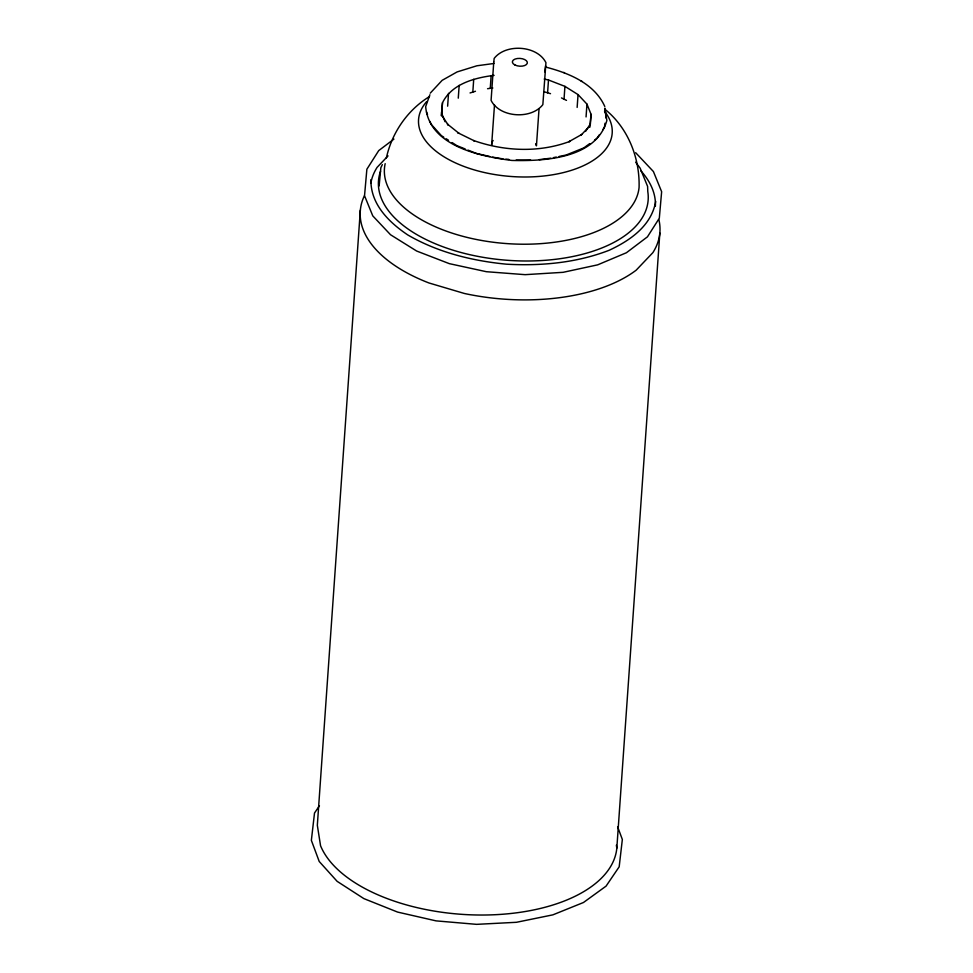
<?xml version="1.0" encoding="UTF-8"?>
<svg xmlns="http://www.w3.org/2000/svg" width="973" height="973" viewBox="0 0 973 973"><rect width="100%" height="100%" fill="white"/><g stroke="black" fill="none" stroke-linecap="round" stroke-linejoin="round"><path stroke-width="1.46" d="M360.338 210.156L317.332 825.286L320.555 845.732A150.195 77.804 4 0 0 479.421 915.021A150.195 77.804 4 0 0 616.821 848.14L659.84 232.997M441.292 115.702L442.496 102.737C451.861 83.739 474.727 77.779 494.102 75.359M441.596 115.544L442.496 102.737M447.629 106.166L448.529 93.359M458.271 98.164L459.171 85.356M472.817 92.094L473.717 79.275M490.258 88.348L491.146 75.541M539.03 108.854L536.451 145.816L535.624 143.785M547.592 92.812L548.492 79.993L544.187 79.056M564.036 99.185L564.924 86.366L548.492 79.993M577.147 107.419L578.047 94.6L564.924 86.366M586.062 116.93L586.962 104.123L578.047 94.6M589.845 127.244L591.049 114.291L586.962 104.123M590.356 124.252L591.049 114.291M379.142 185.928L380.844 167.733L382.34 164.619M494.503 104.926L491.608 145.391L491.815 143.372M604.987 123.243L604.464 127.268L602.786 129.75M605.692 117.867L606.045 115.179L604.525 111.104M386.305 158.21C391.778 132.912 407.419 110.071 429.519 96.534M429.884 94.758L425.663 106.653C429.105 146.072 480.042 156.398 511.883 160.448C544.539 161.263 596.133 158.708 606.872 120.482L604.926 108.112M655.705 201.375C651.533 225.785 630.103 240.562 609.122 250.292C576.43 262.905 541.195 266.115 506.41 264.182C471.99 260.825 437.85 252.433 407.748 234.931C388.835 222.197 370.433 204.123 370.92 179.652M544.819 71.929L545.573 65.763M430.248 93.153L442.168 80.321L457.103 71.929L476.879 65.787L493.968 63.476M491.912 142.362L493.116 140.489M585.527 131.44L590.052 124.398M319.436 805.778L314.51 813.027L311.36 840.356L319.217 861.482L337.132 881.343L363.878 898.614L397.616 912.09L436.062 920.872L476.588 924.35L516.432 922.295L552.883 914.851L583.459 902.506L606.07 886.123L619.181 866.809L622.343 839.468L617.624 826.795M599.404 134.712L596.875 138.434L594.503 140.161M388.032 155.887L377.11 167.356A142.812 73.984 4 0 0 370.835 183.325M580.966 135.235L589.504 126.259M393.919 139.115L378.728 150.596L366.87 169.229L364.534 195.719L372.768 215.872L390.538 234.748L416.651 251.034L449.319 263.647L486.318 271.698L525.128 274.666L563.099 272.318L597.653 264.851L626.417 252.737L647.459 236.828L659.317 218.207L661.64 191.717L653.418 171.552L635.649 152.688M589.747 143.603L583.8 147.908L566.116 155.035L559.098 156.471M582.061 134.298L568.913 141.693L570.032 141.328C539.2 152.895 504.488 151.399 473.656 140.538L474.435 140.915L457.845 132.766L458.928 133.301L447.349 124.021L448.322 125.116L441.56 114.972M470.056 92.946L475.469 91.267M550.669 158.198L539.285 159.645M553.479 157.626L556.288 157.054M487.546 88.713L492.849 87.996M530.65 160.083L516.152 160.022M502.968 158.891L492.654 157.164M505.899 159.146L508.83 159.402M489.687 156.483L476.356 153.43L467.989 150.097M545.938 67.137C568.852 73.097 594.43 83.447 604.792 106.471M543.688 91.644L550.511 93.676M465.203 148.978L456.848 145.634L452.092 142.569M561.47 97.92L566.493 100.389M563.732 72.416L564.498 72.793M581.051 80.929L582.134 81.464M443.773 137.193L441.389 135.661L431.039 124.167L430.03 121.455M446.145 138.725L448.529 140.27M604.634 109.037C627.986 127.621 639.906 157.857 639.079 187.351A127.658 66.128 4 0 1 501.472 243.153A127.658 66.128 4 0 1 385.174 163.671M635.661 162.199L640.173 168.207L647.604 186.415L647.787 191.608A135.174 70.02 4 0 1 506.787 260.241A135.174 70.02 4 0 1 380.552 171.212M441.487 112.844L445.075 121.747M426.502 111.956L427.512 114.68M616.359 845.221L616.821 848.14M658.928 219.837A150.195 77.804 4 0 1 652.859 252.664L636.147 270.202A150.195 77.804 4 0 1 464.328 293.457L428.935 282.961A150.195 77.804 4 0 1 364.316 195.926M640.745 170.689A142.812 73.984 4 0 1 655.364 206.312M604.878 111.676A97.057 50.28 4 0 1 514.34 176.697A97.057 50.28 4 0 1 426.673 101.593M493.773 61.944L491.085 100.389C499.708 117.709 531.197 119.752 542.849 104.634L545.938 62.673C537.315 45.342 505.826 43.299 494.175 58.416L493.773 61.944M514.997 65.021A7.504 3.892 4 0 0 527.232 63.391A7.504 3.892 4 0 0 517.344 58.502A7.504 3.892 4 0 0 514.997 65.021"/></g></svg>
